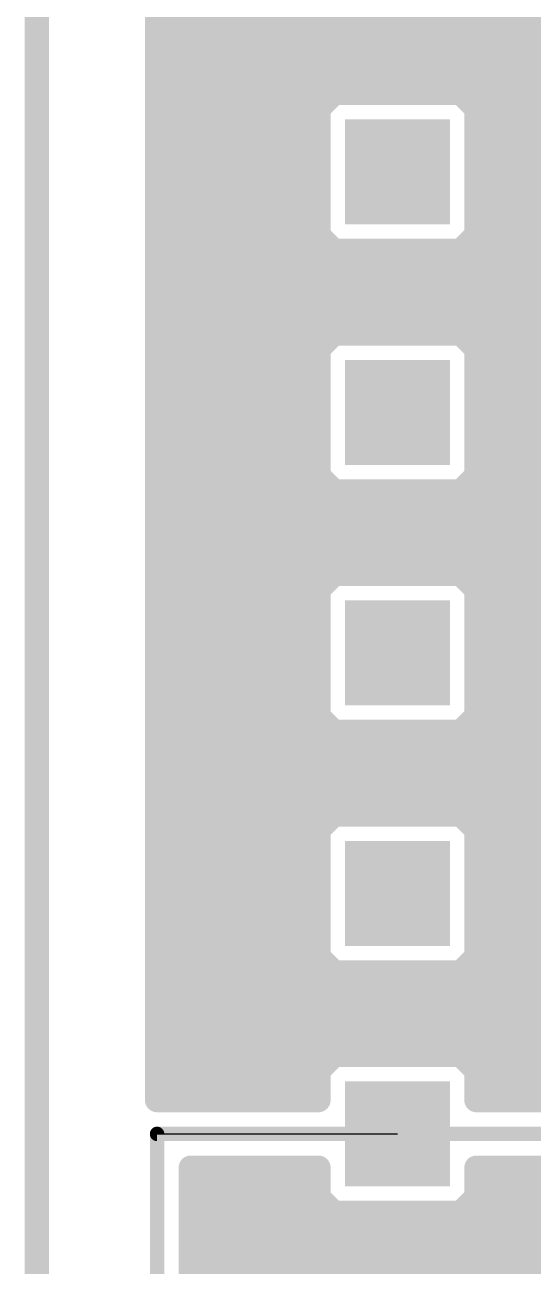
# Model space of a CAD drawing. Extents: x 0.8 to 2.76, y 1.74 to 3.8.
# Drawn here: x 0.995 to 1.206, y 2.345 to 2.861 of the extents above; entities that cross this region are included whole.
import ezdxf

# ---------------------------------------------------------------- set-up
doc = ezdxf.new("R2010")
doc.units = 0
for name, color, linetype in [('1', 14, 'CONTINUOUS'), ('17', 94, 'CONTINUOUS'), ('19', 54, 'CONTINUOUS'), ('20', 30, 'CONTINUOUS')]:
    doc.layers.add(name, color=color, linetype=linetype)

# ---------------------------------------------------------------- blocks, each defined once
blk = doc.blocks.new('SQUAREP')
blk.add_solid([(-0.5, -0.5), (0.5, -0.5), (-0.5, 0.5), (0.5, 0.5)])

msp = doc.modelspace()

# ---------------------------------------------------------------- linework, layer by layer
at = {"layer": '1'}
for points, const_width in [([(1.05, 2.414), (1.05, 3.393697)], 0.01), ([(1.05, 2.86), (1.786, 2.86)], 0.01), ([(1.05, 2.85), (1.786, 2.85)], 0.01), ([(1.05, 2.84), (1.513488, 2.84)], 0.01), ([(1.05, 2.83), (1.120822, 2.83)], 0.01), ([(1.123633, 2.832811), (1.117189, 2.826367)], 0.01), ([(1.176367, 2.832811), (1.123633, 2.832811)], 0.01), ([(1.182811, 2.826367), (1.176367, 2.832811)], 0.01), ([(1.179178, 2.83), (1.513488, 2.83)], 0.01), ([(1.117189, 2.826367), (1.117189, 2.773633)], 0.01), ([(1.182811, 2.773633), (1.182811, 2.826367)], 0.01), ([(1.05, 2.82), (1.117189, 2.82)], 0.01), ([(1.182811, 2.82), (1.513488, 2.82)], 0.01), ([(1.05, 2.81), (1.117189, 2.81)], 0.01), ([(1.182811, 2.81), (1.513488, 2.81)], 0.01), ([(1.05, 2.8), (1.117189, 2.8)], 0.01), ([(1.182811, 2.8), (1.513488, 2.8)], 0.01), ([(1.05, 2.79), (1.117189, 2.79)], 0.01), ([(1.182811, 2.79), (1.513488, 2.79)], 0.01), ([(1.05, 2.78), (1.117189, 2.78)], 0.01), ([(1.182811, 2.78), (1.513488, 2.78)], 0.01), ([(1.117189, 2.773633), (1.123633, 2.767189)], 0.01), ([(1.176367, 2.767189), (1.182811, 2.773633)], 0.01), ([(1.05, 2.77), (1.120821, 2.77)], 0.01), ([(1.123633, 2.767189), (1.176367, 2.767189)], 0.01), ([(1.179178, 2.77), (1.513488, 2.77)], 0.01), ([(1.05, 2.76), (1.513488, 2.76)], 0.01), ([(1.05, 2.75), (1.586185, 2.75)], 0.01), ([(1.05, 2.74), (1.513488, 2.74)], 0.01), ([(1.123633, 2.732811), (1.117189, 2.726367)], 0.01), ([(1.176367, 2.732811), (1.123633, 2.732811)], 0.01), ([(1.182811, 2.726367), (1.176367, 2.732811)], 0.01), ([(1.05, 2.73), (1.120822, 2.73)], 0.01), ([(1.117189, 2.726367), (1.117189, 2.673633)], 0.01), ([(1.179178, 2.73), (1.513488, 2.73)], 0.01), ([(1.182811, 2.673633), (1.182811, 2.726367)], 0.01), ([(1.05, 2.72), (1.117189, 2.72)], 0.01), ([(1.182811, 2.72), (1.513488, 2.72)], 0.01), ([(1.05, 2.71), (1.117189, 2.71)], 0.01), ([(1.182811, 2.71), (1.513488, 2.71)], 0.01), ([(1.05, 2.7), (1.117189, 2.7)], 0.01), ([(1.182811, 2.7), (1.513488, 2.7)], 0.01), ([(1.05, 2.69), (1.117189, 2.69)], 0.01), ([(1.182811, 2.69), (1.513488, 2.69)], 0.01), ([(1.05, 2.68), (1.117189, 2.68)], 0.01), ([(1.182811, 2.68), (1.513488, 2.68)], 0.01), ([(1.05, 2.67), (1.120821, 2.67)], 0.01), ([(1.117189, 2.673633), (1.123633, 2.667189)], 0.01), ([(1.176367, 2.667189), (1.182811, 2.673633)], 0.01), ([(1.179178, 2.67), (1.513488, 2.67)], 0.01), ([(1.123633, 2.667189), (1.176367, 2.667189)], 0.01), ([(1.05, 2.66), (1.513488, 2.66)], 0.01), ([(1.05, 2.65), (1.586185, 2.65)], 0.01), ([(1.05, 2.64), (1.513488, 2.64)], 0.01), ([(1.123633, 2.632811), (1.117189, 2.626367)], 0.01), ([(1.176367, 2.632811), (1.123633, 2.632811)], 0.01), ([(1.182811, 2.626367), (1.176367, 2.632811)], 0.01), ([(1.05, 2.63), (1.120822, 2.63)], 0.01), ([(1.179178, 2.63), (1.513488, 2.63)], 0.01), ([(1.117189, 2.626367), (1.117189, 2.573633)], 0.01), ([(1.182811, 2.573633), (1.182811, 2.626367)], 0.01), ([(1.05, 2.62), (1.117189, 2.62)], 0.01), ([(1.182811, 2.62), (1.513488, 2.62)], 0.01), ([(1.05, 2.61), (1.117189, 2.61)], 0.01), ([(1.182811, 2.61), (1.513488, 2.61)], 0.01), ([(1.05, 2.6), (1.117189, 2.6)], 0.01), ([(1.182811, 2.6), (1.513488, 2.6)], 0.01), ([(1.05, 2.59), (1.117189, 2.59)], 0.01), ([(1.182811, 2.59), (1.513488, 2.59)], 0.01), ([(1.05, 2.58), (1.117189, 2.58)], 0.01), ([(1.182811, 2.58), (1.513488, 2.58)], 0.01), ([(1.117189, 2.573633), (1.123633, 2.567189)], 0.01), ([(1.176367, 2.567189), (1.182811, 2.573633)], 0.01), ([(1.05, 2.57), (1.120821, 2.57)], 0.01), ([(1.123633, 2.567189), (1.176367, 2.567189)], 0.01), ([(1.179178, 2.57), (1.513488, 2.57)], 0.01), ([(1.05, 2.56), (1.513488, 2.56)], 0.01), ([(1.05, 2.55), (1.586185, 2.55)], 0.01), ([(1.05, 2.54), (1.513488, 2.54)], 0.01), ([(1.05, 2.53), (1.120822, 2.53)], 0.01), ([(1.123633, 2.532811), (1.117189, 2.526367)], 0.01), ([(1.176367, 2.532811), (1.123633, 2.532811)], 0.01), ([(1.182811, 2.526367), (1.176367, 2.532811)], 0.01), ([(1.179178, 2.53), (1.513488, 2.53)], 0.01), ([(1.117189, 2.526367), (1.117189, 2.473633)], 0.01), ([(1.182811, 2.473633), (1.182811, 2.526367)], 0.01), ([(1.05, 2.52), (1.117189, 2.52)], 0.01), ([(1.182811, 2.52), (1.513488, 2.52)], 0.01), ([(1.05, 2.51), (1.117189, 2.51)], 0.01), ([(1.182811, 2.51), (1.513488, 2.51)], 0.01), ([(1.05, 2.5), (1.117189, 2.5)], 0.01), ([(1.182811, 2.5), (1.513488, 2.5)], 0.01), ([(1.05, 2.49), (1.117189, 2.49)], 0.01), ([(1.182811, 2.49), (1.513488, 2.49)], 0.01), ([(1.05, 2.48), (1.117189, 2.48)], 0.01), ([(1.182811, 2.48), (1.513488, 2.48)], 0.01), ([(1.117189, 2.473633), (1.123633, 2.467189)], 0.01), ([(1.176367, 2.467189), (1.182811, 2.473633)], 0.01), ([(1.05, 2.47), (1.120821, 2.47)], 0.01), ([(1.179178, 2.47), (1.513488, 2.47)], 0.01), ([(1.123633, 2.467189), (1.176367, 2.467189)], 0.01), ([(1.05, 2.46), (1.513488, 2.46)], 0.01), ([(1.05, 2.45), (1.586185, 2.45)], 0.01), ([(1.05, 2.44), (1.40152, 2.44)], 0.01), ([(1.123633, 2.432811), (1.117189, 2.426367)], 0.01), ([(1.176367, 2.432811), (1.123633, 2.432811)], 0.01), ([(1.182811, 2.426367), (1.176367, 2.432811)], 0.01), ([(1.05, 2.43), (1.120822, 2.43)], 0.01), ([(1.117189, 2.426367), (1.117189, 2.414)], 0.01), ([(1.179178, 2.43), (1.40152, 2.43)], 0.01), ([(1.182811, 2.414), (1.182811, 2.426367)], 0.01), ([(1.05, 2.42), (1.117189, 2.42)], 0.01), ([(1.182811, 2.42), (1.40152, 2.42)], 0.01), ([(1.117189, 2.414), (1.05, 2.414)], 0.01), ([(1.40152, 2.414), (1.182811, 2.414)], 0.01), ([(1.05, 1.95), (1.05, 2.4)], 0.006), ([(1.05, 2.4), (1.444016, 2.4)], 0.006), ([(1.064, 2.314), (1.064, 2.386)], 0.01), ([(1.064, 2.386), (1.117189, 2.386)], 0.01), ([(1.117189, 2.386), (1.117189, 2.373633)], 0.01), ([(1.182811, 2.373633), (1.182811, 2.386)], 0.01), ([(1.182811, 2.386), (1.40152, 2.386)], 0.01), ([(1.064, 2.38), (1.117189, 2.38)], 0.01), ([(1.182811, 2.38), (1.40152, 2.38)], 0.01), ([(1.064, 2.37), (1.120821, 2.37)], 0.01), ([(1.117189, 2.373633), (1.123633, 2.367189)], 0.01), ([(1.176367, 2.367189), (1.182811, 2.373633)], 0.01), ([(1.179178, 2.37), (1.40152, 2.37)], 0.01), ([(1.123633, 2.367189), (1.176367, 2.367189)], 0.01), ([(1.064, 2.36), (1.40152, 2.36)], 0.01), ([(1.064, 2.35), (2.55, 2.35)], 0.01), ([(1.064, 2.34), (1.40152, 2.34)], 0.01)]:
    msp.add_lwpolyline(points, dxfattribs=dict(at, const_width=const_width))
for points, const_width in [([(1.05, 2.8625, 1), (1.05, 2.8575)], 0.005), ([(1.05, 2.8525, 1), (1.05, 2.8475)], 0.005), ([(1.05, 2.8425, 1), (1.05, 2.8375)], 0.005), ([(1.05, 2.8325, 1), (1.05, 2.8275)], 0.005), ([(1.120822, 2.8275, 1), (1.120822, 2.8325)], 0.005), ([(1.123633, 2.835311, 1), (1.123633, 2.830311)], 0.005), ([(1.1254, 2.831043, 1), (1.121865, 2.834579)], 0.005), ([(1.178135, 2.834579, 1), (1.1746, 2.831043)], 0.005), ([(1.176367, 2.830311, 1), (1.176367, 2.835311)], 0.005), ([(1.179178, 2.8325, 1), (1.179178, 2.8275)], 0.005), ([(1.119689, 2.826367, 1), (1.114689, 2.826367)], 0.005), ([(1.115421, 2.828135, 1), (1.118957, 2.8246)], 0.005), ([(1.185311, 2.826367, 1), (1.180311, 2.826367)], 0.005), ([(1.181043, 2.8246, 1), (1.184579, 2.828135)], 0.005), ([(1.05, 2.8225, 1), (1.05, 2.8175)], 0.005), ([(1.117189, 2.8175, 1), (1.117189, 2.8225)], 0.005), ([(1.182811, 2.8225, 1), (1.182811, 2.8175)], 0.005), ([(1.05, 2.8125, 1), (1.05, 2.8075)], 0.005), ([(1.117189, 2.8075, 1), (1.117189, 2.8125)], 0.005), ([(1.182811, 2.8125, 1), (1.182811, 2.8075)], 0.005), ([(1.05, 2.8025, 1), (1.05, 2.7975)], 0.005), ([(1.117189, 2.7975, 1), (1.117189, 2.8025)], 0.005), ([(1.182811, 2.8025, 1), (1.182811, 2.7975)], 0.005), ([(1.05, 2.7925, 1), (1.05, 2.7875)], 0.005), ([(1.117189, 2.7875, 1), (1.117189, 2.7925)], 0.005), ([(1.182811, 2.7925, 1), (1.182811, 2.7875)], 0.005), ([(1.05, 2.7825, 1), (1.05, 2.7775)], 0.005), ([(1.117189, 2.7775, 1), (1.117189, 2.7825)], 0.005), ([(1.182811, 2.7825, 1), (1.182811, 2.7775)], 0.005), ([(1.118957, 2.7754, 1), (1.115421, 2.771865)], 0.005), ([(1.184579, 2.771865, 1), (1.181043, 2.7754)], 0.005), ([(1.05, 2.7725, 1), (1.05, 2.7675)], 0.005), ([(1.114689, 2.773633, 1), (1.119689, 2.773633)], 0.005), ([(1.120821, 2.7675, 1), (1.120821, 2.7725)], 0.005), ([(1.123633, 2.769689, 1), (1.123633, 2.764689)], 0.005), ([(1.176367, 2.764689, 1), (1.176367, 2.769689)], 0.005), ([(1.179178, 2.7725, 1), (1.179178, 2.7675)], 0.005), ([(1.180311, 2.773633, 1), (1.185311, 2.773633)], 0.005), ([(1.121865, 2.765421, 1), (1.1254, 2.768957)], 0.005), ([(1.1746, 2.768957, 1), (1.178135, 2.765421)], 0.005), ([(1.05, 2.7625, 1), (1.05, 2.7575)], 0.005), ([(1.05, 2.7525, 1), (1.05, 2.7475)], 0.005), ([(1.05, 2.7425, 1), (1.05, 2.7375)], 0.005), ([(1.123633, 2.735311, 1), (1.123633, 2.730311)], 0.005), ([(1.1254, 2.731043, 1), (1.121865, 2.734579)], 0.005), ([(1.178135, 2.734579, 1), (1.1746, 2.731043)], 0.005), ([(1.176367, 2.730311, 1), (1.176367, 2.735311)], 0.005), ([(1.05, 2.7325, 1), (1.05, 2.7275)], 0.005), ([(1.119689, 2.726367, 1), (1.114689, 2.726367)], 0.005), ([(1.115421, 2.728135, 1), (1.118957, 2.7246)], 0.005), ([(1.120822, 2.7275, 1), (1.120822, 2.7325)], 0.005), ([(1.179178, 2.7325, 1), (1.179178, 2.7275)], 0.005), ([(1.185311, 2.726367, 1), (1.180311, 2.726367)], 0.005), ([(1.181043, 2.7246, 1), (1.184579, 2.728135)], 0.005), ([(1.05, 2.7225, 1), (1.05, 2.7175)], 0.005), ([(1.117189, 2.7175, 1), (1.117189, 2.7225)], 0.005), ([(1.182811, 2.7225, 1), (1.182811, 2.7175)], 0.005), ([(1.05, 2.7125, 1), (1.05, 2.7075)], 0.005), ([(1.117189, 2.7075, 1), (1.117189, 2.7125)], 0.005), ([(1.182811, 2.7125, 1), (1.182811, 2.7075)], 0.005), ([(1.05, 2.7025, 1), (1.05, 2.6975)], 0.005), ([(1.117189, 2.6975, 1), (1.117189, 2.7025)], 0.005), ([(1.182811, 2.7025, 1), (1.182811, 2.6975)], 0.005), ([(1.05, 2.6925, 1), (1.05, 2.6875)], 0.005), ([(1.117189, 2.6875, 1), (1.117189, 2.6925)], 0.005), ([(1.182811, 2.6925, 1), (1.182811, 2.6875)], 0.005), ([(1.05, 2.6825, 1), (1.05, 2.6775)], 0.005), ([(1.117189, 2.6775, 1), (1.117189, 2.6825)], 0.005), ([(1.182811, 2.6825, 1), (1.182811, 2.6775)], 0.005), ([(1.05, 2.6725, 1), (1.05, 2.6675)], 0.005), ([(1.118957, 2.6754, 1), (1.115421, 2.671865)], 0.005), ([(1.114689, 2.673633, 1), (1.119689, 2.673633)], 0.005), ([(1.120821, 2.6675, 1), (1.120821, 2.6725)], 0.005), ([(1.179178, 2.6725, 1), (1.179178, 2.6675)], 0.005), ([(1.180311, 2.673633, 1), (1.185311, 2.673633)], 0.005), ([(1.184579, 2.671865, 1), (1.181043, 2.6754)], 0.005), ([(1.123633, 2.669689, 1), (1.123633, 2.664689)], 0.005), ([(1.121865, 2.665421, 1), (1.1254, 2.668957)], 0.005), ([(1.1746, 2.668957, 1), (1.178135, 2.665421)], 0.005), ([(1.176367, 2.664689, 1), (1.176367, 2.669689)], 0.005), ([(1.05, 2.6625, 1), (1.05, 2.6575)], 0.005), ([(1.05, 2.6525, 1), (1.05, 2.6475)], 0.005), ([(1.05, 2.6425, 1), (1.05, 2.6375)], 0.005), ([(1.123633, 2.635311, 1), (1.123633, 2.630311)], 0.005), ([(1.1254, 2.631043, 1), (1.121865, 2.634579)], 0.005), ([(1.178135, 2.634579, 1), (1.1746, 2.631043)], 0.005), ([(1.176367, 2.630311, 1), (1.176367, 2.635311)], 0.005), ([(1.05, 2.6325, 1), (1.05, 2.6275)], 0.005), ([(1.120822, 2.6275, 1), (1.120822, 2.6325)], 0.005), ([(1.179178, 2.6325, 1), (1.179178, 2.6275)], 0.005), ([(1.119689, 2.626367, 1), (1.114689, 2.626367)], 0.005), ([(1.115421, 2.628135, 1), (1.118957, 2.6246)], 0.005), ([(1.185311, 2.626367, 1), (1.180311, 2.626367)], 0.005), ([(1.181043, 2.6246, 1), (1.184579, 2.628135)], 0.005), ([(1.05, 2.6225, 1), (1.05, 2.6175)], 0.005), ([(1.117189, 2.6175, 1), (1.117189, 2.6225)], 0.005), ([(1.182811, 2.6225, 1), (1.182811, 2.6175)], 0.005), ([(1.05, 2.6125, 1), (1.05, 2.6075)], 0.005), ([(1.117189, 2.6075, 1), (1.117189, 2.6125)], 0.005), ([(1.182811, 2.6125, 1), (1.182811, 2.6075)], 0.005), ([(1.05, 2.6025, 1), (1.05, 2.5975)], 0.005), ([(1.117189, 2.5975, 1), (1.117189, 2.6025)], 0.005), ([(1.182811, 2.6025, 1), (1.182811, 2.5975)], 0.005), ([(1.05, 2.5925, 1), (1.05, 2.5875)], 0.005), ([(1.117189, 2.5875, 1), (1.117189, 2.5925)], 0.005), ([(1.182811, 2.5925, 1), (1.182811, 2.5875)], 0.005), ([(1.05, 2.5825, 1), (1.05, 2.5775)], 0.005), ([(1.117189, 2.5775, 1), (1.117189, 2.5825)], 0.005), ([(1.182811, 2.5825, 1), (1.182811, 2.5775)], 0.005), ([(1.118957, 2.5754, 1), (1.115421, 2.571865)], 0.005), ([(1.114689, 2.573633, 1), (1.119689, 2.573633)], 0.005), ([(1.180311, 2.573633, 1), (1.185311, 2.573633)], 0.005), ([(1.184579, 2.571865, 1), (1.181043, 2.5754)], 0.005), ([(1.05, 2.5725, 1), (1.05, 2.5675)], 0.005), ([(1.120821, 2.5675, 1), (1.120821, 2.5725)], 0.005), ([(1.123633, 2.569689, 1), (1.123633, 2.564689)], 0.005), ([(1.121865, 2.565421, 1), (1.1254, 2.568957)], 0.005), ([(1.1746, 2.568957, 1), (1.178135, 2.565421)], 0.005), ([(1.176367, 2.564689, 1), (1.176367, 2.569689)], 0.005), ([(1.179178, 2.5725, 1), (1.179178, 2.5675)], 0.005), ([(1.05, 2.5625, 1), (1.05, 2.5575)], 0.005), ([(1.05, 2.5525, 1), (1.05, 2.5475)], 0.005), ([(1.05, 2.5425, 1), (1.05, 2.5375)], 0.005), ([(1.05, 2.5325, 1), (1.05, 2.5275)], 0.005), ([(1.120822, 2.5275, 1), (1.120822, 2.5325)], 0.005), ([(1.123633, 2.535311, 1), (1.123633, 2.530311)], 0.005), ([(1.1254, 2.531043, 1), (1.121865, 2.534579)], 0.005), ([(1.178135, 2.534579, 1), (1.1746, 2.531043)], 0.005), ([(1.176367, 2.530311, 1), (1.176367, 2.535311)], 0.005), ([(1.179178, 2.5325, 1), (1.179178, 2.5275)], 0.005), ([(1.119689, 2.526367, 1), (1.114689, 2.526367)], 0.005), ([(1.115421, 2.528135, 1), (1.118957, 2.5246)], 0.005), ([(1.185311, 2.526367, 1), (1.180311, 2.526367)], 0.005), ([(1.181043, 2.5246, 1), (1.184579, 2.528135)], 0.005), ([(1.05, 2.5225, 1), (1.05, 2.5175)], 0.005), ([(1.117189, 2.5175, 1), (1.117189, 2.5225)], 0.005), ([(1.182811, 2.5225, 1), (1.182811, 2.5175)], 0.005), ([(1.05, 2.5125, 1), (1.05, 2.5075)], 0.005), ([(1.117189, 2.5075, 1), (1.117189, 2.5125)], 0.005), ([(1.182811, 2.5125, 1), (1.182811, 2.5075)], 0.005), ([(1.05, 2.5025, 1), (1.05, 2.4975)], 0.005), ([(1.117189, 2.4975, 1), (1.117189, 2.5025)], 0.005), ([(1.182811, 2.5025, 1), (1.182811, 2.4975)], 0.005), ([(1.05, 2.4925, 1), (1.05, 2.4875)], 0.005), ([(1.117189, 2.4875, 1), (1.117189, 2.4925)], 0.005), ([(1.182811, 2.4925, 1), (1.182811, 2.4875)], 0.005), ([(1.05, 2.4825, 1), (1.05, 2.4775)], 0.005), ([(1.117189, 2.4775, 1), (1.117189, 2.4825)], 0.005), ([(1.182811, 2.4825, 1), (1.182811, 2.4775)], 0.005), ([(1.118957, 2.4754, 1), (1.115421, 2.471865)], 0.005), ([(1.184579, 2.471865, 1), (1.181043, 2.4754)], 0.005), ([(1.05, 2.4725, 1), (1.05, 2.4675)], 0.005), ([(1.114689, 2.473633, 1), (1.119689, 2.473633)], 0.005), ([(1.120821, 2.4675, 1), (1.120821, 2.4725)], 0.005), ([(1.179178, 2.4725, 1), (1.179178, 2.4675)], 0.005), ([(1.180311, 2.473633, 1), (1.185311, 2.473633)], 0.005), ([(1.123633, 2.469689, 1), (1.123633, 2.464689)], 0.005), ([(1.121865, 2.465421, 1), (1.1254, 2.468957)], 0.005), ([(1.1746, 2.468957, 1), (1.178135, 2.465421)], 0.005), ([(1.176367, 2.464689, 1), (1.176367, 2.469689)], 0.005), ([(1.05, 2.4625, 1), (1.05, 2.4575)], 0.005), ([(1.05, 2.4525, 1), (1.05, 2.4475)], 0.005), ([(1.05, 2.4425, 1), (1.05, 2.4375)], 0.005), ([(1.123633, 2.435311, 1), (1.123633, 2.430311)], 0.005), ([(1.1254, 2.431043, 1), (1.121865, 2.434579)], 0.005), ([(1.178135, 2.434579, 1), (1.1746, 2.431043)], 0.005), ([(1.176367, 2.430311, 1), (1.176367, 2.435311)], 0.005), ([(1.05, 2.4325, 1), (1.05, 2.4275)], 0.005), ([(1.119689, 2.426367, 1), (1.114689, 2.426367)], 0.005), ([(1.120822, 2.4275, 1), (1.120822, 2.4325)], 0.005), ([(1.179178, 2.4325, 1), (1.179178, 2.4275)], 0.005), ([(1.185311, 2.426367, 1), (1.180311, 2.426367)], 0.005), ([(1.115421, 2.428135, 1), (1.118957, 2.4246)], 0.005), ([(1.181043, 2.4246, 1), (1.184579, 2.428135)], 0.005), ([(1.05, 2.4225, 1), (1.05, 2.4175)], 0.005), ([(1.117189, 2.4175, 1), (1.117189, 2.4225)], 0.005), ([(1.182811, 2.4225, 1), (1.182811, 2.4175)], 0.005), ([(1.05, 2.4165, 1), (1.05, 2.4115)], 0.005), ([(1.0475, 2.414, 1), (1.0525, 2.414)], 0.005), ([(1.114689, 2.414, 1), (1.119689, 2.414)], 0.005), ([(1.117189, 2.4115, 1), (1.117189, 2.4165)], 0.005), ([(1.182811, 2.4165, 1), (1.182811, 2.4115)], 0.005), ([(1.180311, 2.414, 1), (1.185311, 2.414)], 0.005), ([(1.0515, 2.4, 1), (1.0485, 2.4)], 0.003), ([(1.05, 2.4015, 1), (1.05, 2.3985)], 0.003), ([(1.0665, 2.386, 1), (1.0615, 2.386)], 0.005), ([(1.064, 2.3885, 1), (1.064, 2.3835)], 0.005), ([(1.119689, 2.386, 1), (1.114689, 2.386)], 0.005), ([(1.117189, 2.3835, 1), (1.117189, 2.3885)], 0.005), ([(1.185311, 2.386, 1), (1.180311, 2.386)], 0.005), ([(1.182811, 2.3885, 1), (1.182811, 2.3835)], 0.005), ([(1.064, 2.3825, 1), (1.064, 2.3775)], 0.005), ([(1.117189, 2.3775, 1), (1.117189, 2.3825)], 0.005), ([(1.182811, 2.3825, 1), (1.182811, 2.3775)], 0.005), ([(1.064, 2.3725, 1), (1.064, 2.3675)], 0.005), ([(1.118957, 2.3754, 1), (1.115421, 2.371865)], 0.005), ([(1.114689, 2.373633, 1), (1.119689, 2.373633)], 0.005), ([(1.120821, 2.3675, 1), (1.120821, 2.3725)], 0.005), ([(1.179178, 2.3725, 1), (1.179178, 2.3675)], 0.005), ([(1.180311, 2.373633, 1), (1.185311, 2.373633)], 0.005), ([(1.184579, 2.371865, 1), (1.181043, 2.3754)], 0.005), ([(1.123633, 2.369689, 1), (1.123633, 2.364689)], 0.005), ([(1.121865, 2.365421, 1), (1.1254, 2.368957)], 0.005), ([(1.1746, 2.368957, 1), (1.178135, 2.365421)], 0.005), ([(1.176367, 2.364689, 1), (1.176367, 2.369689)], 0.005), ([(1.064, 2.3625, 1), (1.064, 2.3575)], 0.005), ([(1.064, 2.3525, 1), (1.064, 2.3475)], 0.005), ([(1.064, 2.3425, 1), (1.064, 2.3375)], 0.005)]:
    msp.add_lwpolyline(points, format="xyb", dxfattribs=dict(at, const_width=const_width))
at = {"layer": '19'}
msp.add_line((1.05, 2.4), (1.15, 2.4), dxfattribs=at)
at = {"layer": '20', "const_width": 0.01}
msp.add_lwpolyline([(1, 3.4), (1, 2.15)], dxfattribs=at)

# ---------------------------------------------------------------- block references
at = {"layer": '17', "xscale": 0.043622, "yscale": 0.043622, "rotation": 180}
for p in [(1.15, 2.8), (1.15, 2.8), (1.15, 2.7), (1.15, 2.7), (1.15, 2.6), (1.15, 2.6), (1.15, 2.5), (1.15, 2.5), (1.15, 2.4), (1.15, 2.4)]:
    msp.add_blockref('SQUAREP', p, dxfattribs=at)

doc.saveas('drawing.dxf')
